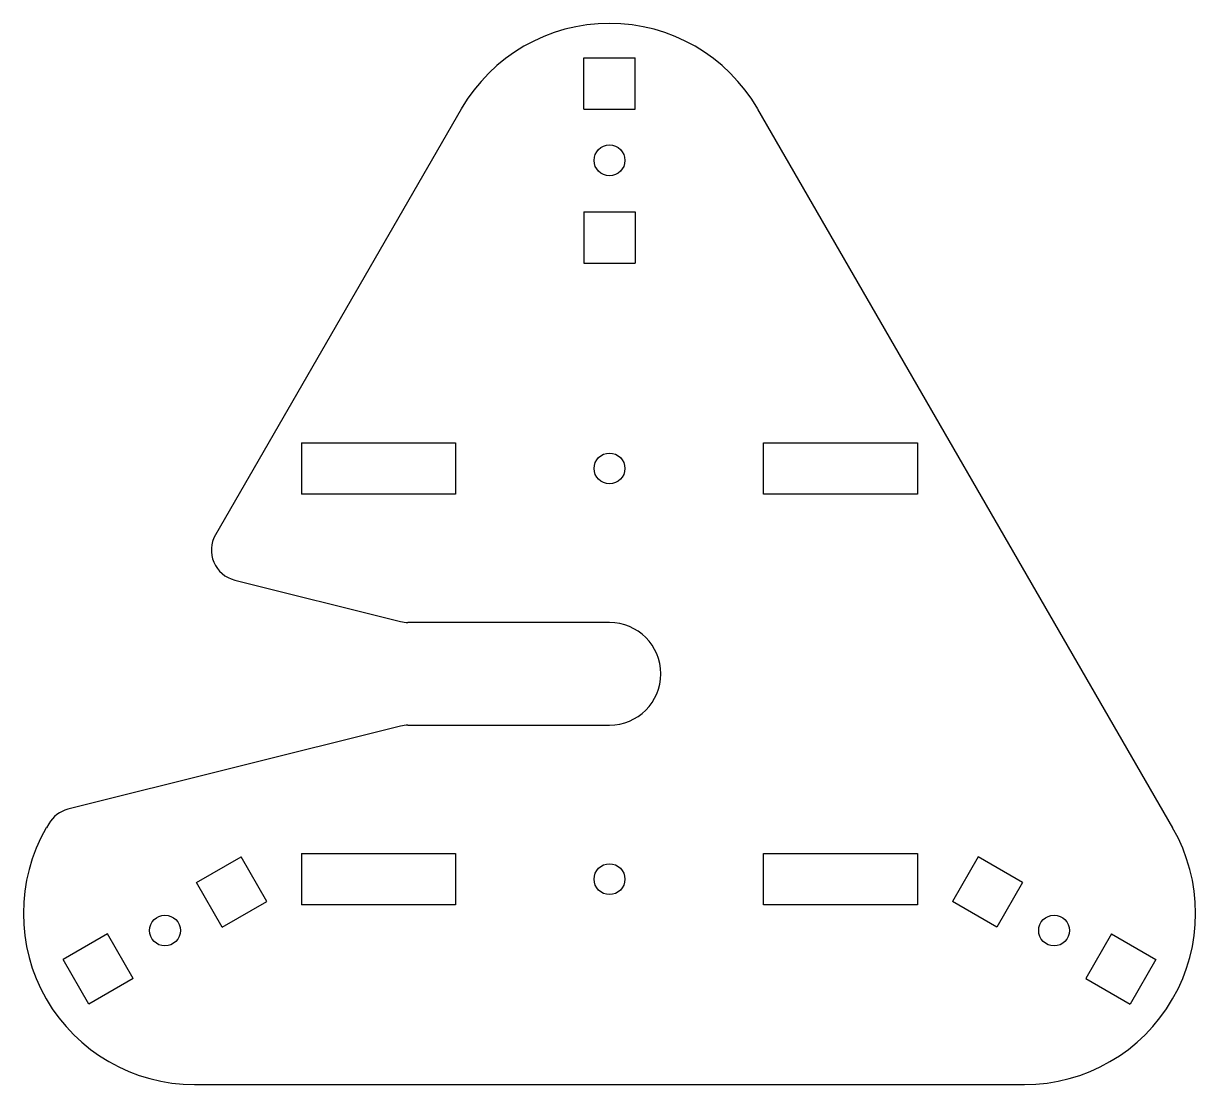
# Model space of a CAD drawing. Header units: millimetres. Extents: x -65 to 49, y -36 to 67.
import ezdxf

# ---------------------------------------------------------------- set-up
doc = ezdxf.new("R2010")
doc.units = ezdxf.units.MM

msp = doc.modelspace()

# ---------------------------------------------------------------- linework, layer by layer
at = {"color": 7, "linetype": 'Continuous', "lineweight": 25}
for p, q in [((-10.23, 58.91), (-10.23, 63.91)), ((-10.23, 63.91), (-5.23, 63.91)), ((-5.23, 58.91), (-5.23, 63.91)), ((-22.17, 58.91), (-46.1, 17.45)), ((-10.23, 58.91), (-5.23, 58.91)), ((47.12, -11.09), (6.7, 58.91)), ((-10.23, 48.91), (-10.23, 43.91)), ((-10.23, 48.91), (-5.23, 48.91)), ((-5.23, 48.91), (-5.23, 43.91)), ((-10.23, 43.91), (-5.23, 43.91)), ((-37.73, 26.41), (-37.73, 21.41)), ((-37.73, 26.41), (-22.73, 26.41)), ((-22.73, 26.41), (-22.73, 21.41)), ((7.27, 21.41), (7.27, 26.41)), ((7.27, 26.41), (22.27, 26.41)), ((22.27, 26.41), (22.27, 21.41)), ((-22.73, 21.41), (-37.73, 21.41)), ((22.27, 21.41), (7.27, 21.41)), ((-44.23, 13.04), (-28.09, 9)), ((-7.73, 8.91), (-27.36, 8.91)), ((-27.36, -1.09), (-7.73, -1.09)), ((-28.09, -1.18), (-60.48, -9.27)), ((-62.35, -10.69), (-62.58, -11.09)), ((-37.73, -13.59), (-37.73, -18.59)), ((-37.73, -13.59), (-22.73, -13.59)), ((-22.73, -13.59), (-22.73, -18.59)), ((7.27, -18.59), (7.27, -13.59)), ((7.27, -13.59), (22.27, -13.59)), ((22.27, -13.59), (22.27, -18.59)), ((-47.95, -16.42), (-43.62, -13.92)), ((-41.12, -18.25), (-43.62, -13.92)), ((28.16, -13.92), (25.66, -18.25)), ((32.49, -16.42), (28.16, -13.92)), ((-45.45, -20.75), (-47.95, -16.42)), ((32.49, -16.42), (29.99, -20.75)), ((-45.45, -20.75), (-41.12, -18.25)), ((29.99, -20.75), (25.66, -18.25)), ((-22.73, -18.59), (-37.73, -18.59)), ((22.27, -18.59), (7.27, -18.59)), ((-56.61, -21.42), (-60.94, -23.92)), ((-54.11, -25.75), (-56.61, -21.42)), ((41.15, -21.42), (38.65, -25.75)), ((41.15, -21.42), (45.48, -23.92)), ((-58.44, -28.25), (-60.94, -23.92)), ((45.48, -23.92), (42.98, -28.25)), ((-54.11, -25.75), (-58.44, -28.25)), ((38.65, -25.75), (42.98, -28.25)), ((-48.15, -36.09), (32.68, -36.09))]:
    msp.add_line(p, q, dxfattribs=at)
for centre in [(-7.73, 53.91), (-7.73, 23.91), (-7.73, -16.09), (-51.03, -21.09), (35.57, -21.09)]:
    msp.add_circle(centre, 1.5, dxfattribs=at)
for centre, radius, start, end in [((-7.73, 50.58), 16.67, 30, 150), ((-43.51, 15.95), 3, 150, 255.9638), ((-27.36, 11.91), 3, 255.9638, 270), ((-7.73, 3.91), 5, 270, 90), ((-27.36, -4.09), 3, 90, 104.0362), ((-59.75, -12.19), 3, 104.0362, 150), ((-48.15, -19.42), 16.67, 150, 270), ((32.68, -19.42), 16.67, 270, 30)]:
    msp.add_arc(centre, radius, start, end, dxfattribs=at)

doc.saveas('drawing.dxf')
